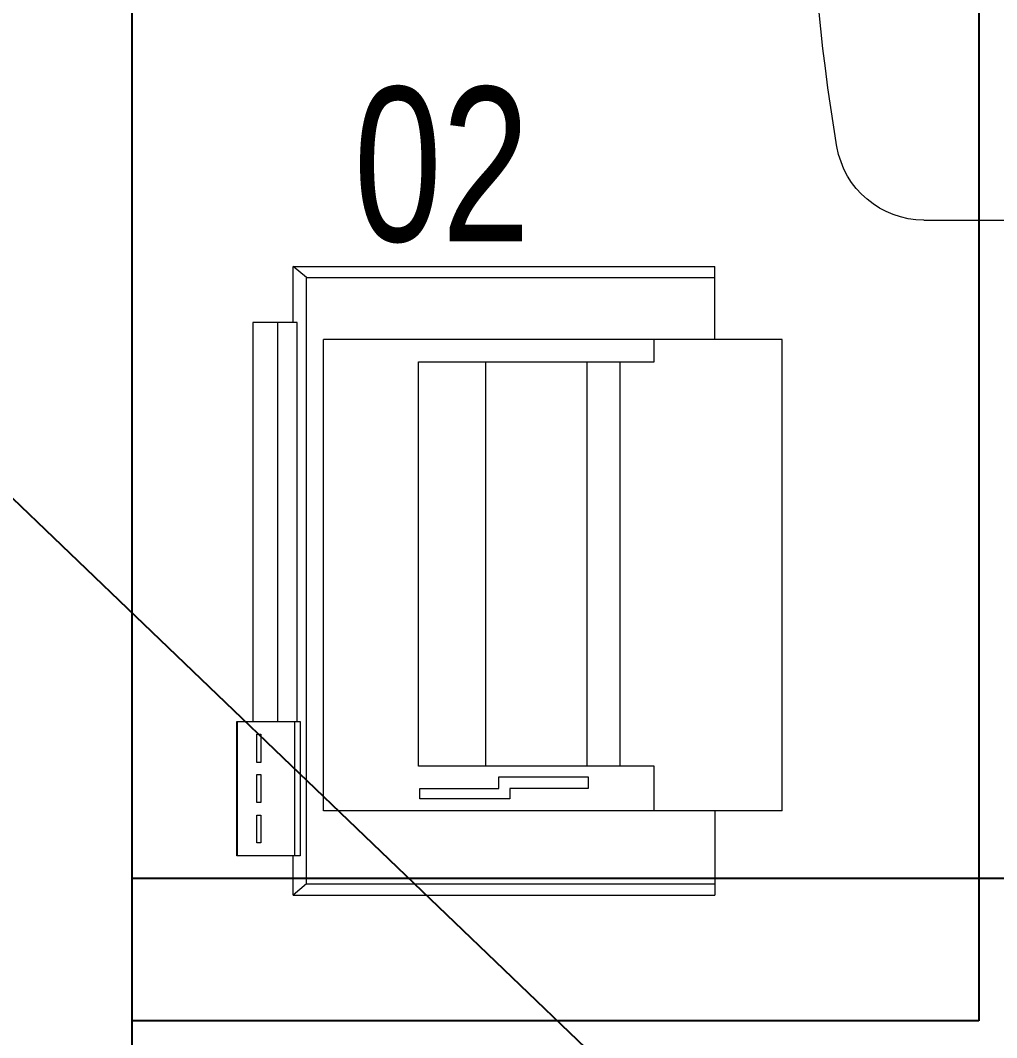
# Model space of a CAD drawing. Extents: x -12260 to 57327, y -29287 to 19916.
# Drawn here: x 25152 to 25706, y 6220 to 6796 of the extents above; entities that cross this region are included whole.
import ezdxf
from ezdxf import colors
from ezdxf.entities.mleader import LeaderData, LeaderLine
from ezdxf.math import Vec2, Vec3

# ---------------------------------------------------------------- set-up
doc = ezdxf.new("R2010")
doc.units = 0
doc.header["$LTSCALE"] = 0.25
doc.linetypes.add('DASHDOT', pattern=[25.4, 12.7, -6.35, 0, -6.35])
for name, color, linetype, lineweight in [('01-First Floor-FUR$0$72_EGR_EQP_TAG', 142, 'Continuous', 5), ('01-First Floor-FUR$0$LOADING', 253, 'Continuous', 5), ('01-First Floor-FUR$0$Walls', 251, 'Continuous', 5), ('E-LITE-CIRC', 6, 'Continuous', 25), ('E-LITE-CLNG-CNDT', 6, 'DASHDOT', 35)]:
    doc.layers.add(name, color=color, linetype=linetype, lineweight=lineweight)
doc.layers.add('01-First Floor-FUR$0$FALSE CEILING', color=251, linetype='Continuous')
doc.styles.add('01-First Floor-FUR$0$X3G_ENTITY_257CFD', font='swisscl.ttf', dxfattribs={"height": 200})
doc.styles.add('DC_SIMPLEX', font='SIMPLEX.shx', dxfattribs={"width": 0.7})

# ---------------------------------------------------------------- blocks, each defined once
blk = doc.blocks.new('01-First Floor-FUR$0$ITPPLT2C-P')
at = {"color": 0}
for p, q in [((0.02286, 0.03177), (0.26184, 0.03177)), ((0.03041, 0.02557), (0.02286, 0.03177)), ((0.02286, 0), (0.02286, 0.03177)), ((0.26184, -0.00959), (0.26184, 0.03177)), ((0.03041, -0.31823), (0.03041, 0.02557)), ((0.03041, 0.02557), (0.26184, 0.02557)), ((0, 0), (0, -0.22622)), ((0.02518, 0), (0, 0)), ((0.01395, 0), (0.01395, -0.22622)), ((0.02518, 0), (0.01395, 0)), ((0.02518, -0.22622), (0.02518, 0)), ((0.0401, -0.27688), (0.0401, -0.00959)), ((0.3, -0.00959), (0.0401, -0.00959)), ((0.22741, -0.02218), (0.22741, -0.00959)), ((0.3, -0.27688), (0.3, -0.00959)), ((0.09395, -0.2515), (0.09395, -0.02218)), ((0.09395, -0.02218), (0.22741, -0.02218)), ((0.13211, -0.2515), (0.13211, -0.02218)), ((0.18945, -0.2515), (0.18945, -0.02218)), ((0.20824, -0.2515), (0.20824, -0.02218)), ((-0.0091, -0.22622), (0.02673, -0.22622)), ((-0.0091, -0.30235), (-0.0091, -0.22622)), ((-0.00872, -0.22622), (0.02363, -0.22622)), ((-0.00872, -0.30235), (-0.00872, -0.22622)), ((0, -0.22622), (0.02518, -0.22622)), ((0.01395, -0.22622), (0.02518, -0.22622)), ((0.02363, -0.22622), (0.02363, -0.30235)), ((0.02673, -0.22622), (0.02673, -0.30235)), ((0.00232, -0.24947), (0.00232, -0.23339)), ((0.00232, -0.23339), (0.00446, -0.23339)), ((0.00446, -0.23339), (0.00446, -0.24947)), ((0.00446, -0.24947), (0.00232, -0.24947)), ((0.22741, -0.2515), (0.09395, -0.2515)), ((0.22741, -0.27688), (0.22741, -0.2515)), ((0.00232, -0.27213), (0.00232, -0.25625)), ((0.00232, -0.25625), (0.00446, -0.25625)), ((0.00446, -0.25625), (0.00446, -0.27213)), ((0.13947, -0.2575), (0.19003, -0.2575)), ((0.13947, -0.26409), (0.13947, -0.2575)), ((0.19003, -0.2575), (0.19003, -0.26409)), ((0.09472, -0.2701), (0.09472, -0.26409)), ((0.09472, -0.26409), (0.13947, -0.26409)), ((0.19003, -0.26409), (0.14567, -0.26409)), ((0.14567, -0.26409), (0.14567, -0.2701)), ((0.14567, -0.2701), (0.09472, -0.2701)), ((0.00446, -0.27213), (0.00232, -0.27213)), ((0.00232, -0.29499), (0.00232, -0.2793)), ((0.00232, -0.2793), (0.00446, -0.2793)), ((0.00446, -0.2793), (0.00446, -0.29499)), ((0.3, -0.27688), (0.0401, -0.27688)), ((0.26184, -0.27688), (0.26184, -0.32462)), ((0.00446, -0.29499), (0.00232, -0.29499)), ((0.02673, -0.30235), (-0.0091, -0.30235)), ((0.02363, -0.30235), (-0.00872, -0.30235)), ((0.02286, -0.32462), (0.02286, -0.30235)), ((0.03041, -0.31823), (0.02286, -0.32462)), ((0.03041, -0.31823), (0.26184, -0.31823)), ((0.02286, -0.32462), (0.26184, -0.32462))]:
    blk.add_line(p, q, dxfattribs=at)
blk = doc.blocks.new('01-First Floor-FUR$0$GF21018-P')
at = {"color": 0}
blk.add_line((0.22049, 0.47563), (0.22049, 0.0675), dxfattribs=at)
for centre, radius, start, end in [((-0.0001, -0.52948), 1.06948, 80.36712, 99.63288), ((0.17049, 0.47563), 0.05, 0, 80.36712)]:
    blk.add_arc(centre, radius, start, end, dxfattribs=at)
blk = doc.blocks.new('01-First Floor-FUR')
at = {"layer": '01-First Floor-FUR$0$FALSE CEILING'}
for p, q in [((25695.56, 8130, -0.1), (25695.56, 6229.1, -0.1)), ((25695.56, 6229.1, -0.1), (25215.56, 6229.1, -0.1))]:
    blk.add_line(p, q, dxfattribs=at)
at = {"layer": '01-First Floor-FUR$0$FALSE CEILING', "linetype": 'Continuous'}
blk.add_line((25215.56, 6310), (29215.56, 6310), dxfattribs=at)
at = {"layer": '01-First Floor-FUR$0$FALSE CEILING'}
blk.add_lwpolyline([(25215.56, 8610), (29215.56, 8610), (29215.56, 5110), (25215.56, 5110)], close=True, dxfattribs=at)
at = {"layer": '01-First Floor-FUR$0$LOADING'}
for p, q in [((25695.56, 8130, -0.1), (25695.56, 6229.1, -0.1)), ((25695.56, 6229.1, -0.1), (25215.56, 6229.1, -0.1))]:
    blk.add_line(p, q, dxfattribs=at)
at = {"layer": '01-First Floor-FUR$0$Walls'}
blk.add_line((25215.56, 6150), (25215.56, 8610), dxfattribs=at)
at = {"layer": '01-First Floor-FUR$0$LOADING', "extrusion": (7.77426e-06, 2.24021e-05, 1), "xscale": -1000, "yscale": 1000.000000000001, "zscale": 1000, "rotation": 90.00141075505213}
blk.add_blockref('01-First Floor-FUR$0$GF21018-P', (26140.04, 6903.57, 0.26), dxfattribs=at)
at = {"layer": '01-First Floor-FUR$0$LOADING', "extrusion": (-7.77425e-06, 2.55393e-17, -1), "xscale": -1000, "yscale": 999.9999999999981, "zscale": 1000}
blk.add_blockref('01-First Floor-FUR$0$ITPPLT2C-P', (-25284.06, 6624.98, -0.09), dxfattribs=at)
at = {"layer": '01-First Floor-FUR$0$72_EGR_EQP_TAG', "insert": (25391.13, 6758.5, -0.1), "char_height": 87.473, "attachment_point": 2, "style": '01-First Floor-FUR$0$X3G_ENTITY_257CFD'}
blk.add_mtext('02', dxfattribs=at)
blk = doc.blocks.new('ARR0W')
at = {"color": 45}
blk.add_ellipse((0, 0), major_axis=(0.4, 0), ratio=0.4, dxfattribs=at)
at = {"color": 45, "ltscale": 0.5}
blk.add_solid([(-1.4, 0.1667), (-0.4, 0), (-1.4, -0.1667)], dxfattribs=at)

msp = doc.modelspace()

# ---------------------------------------------------------------- block references
at = {"layer": 'E-LITE-CLNG-CNDT'}
msp.add_blockref('01-First Floor-FUR', (0, 0), dxfattribs=at)

# ---------------------------------------------------------------- leaders
at = {"layer": 'E-LITE-CIRC'}
ml = msp.add_multileader_mtext('Standard', dxfattribs=at)
ml.set_content('{\\Fdc_el_romans|c0;\\W0.8;TO\\Fromans|c0; \\Fsimplex|c0;LP-F1/S11}', color=256, style='DC_SIMPLEX')
ml.set_leader_properties()
ml.set_arrow_properties(name='ARR0W')
ml.build(insert=Vec2(0, 0))
ml.multileader.update_dxf_attribs({"dogleg_length": 200, "arrow_head_size": 140, "scale": 100})
ctx = ml.context
ctx.base_point, ctx.scale, ctx.char_height, ctx.arrow_head_size, ctx.landing_gap_size, ctx.plane_origin, ctx.plane_x_axis, ctx.plane_y_axis = Vec3(25581.38, 6213.8), 100, 200, 140, 140, Vec3(45562.86, 3755.05), Vec3(1, 0.000001, 0), Vec3(-0.000001, 1, 0)
notes = []
notes.append((ctx, [(0, (1, 1, 0), (25472.59, 6213.8), (1, 0.000001, 0), 108.79, [(0, [(24924.25, 6739.87)], 0, [])])]))
ctx.mtext.insert, ctx.mtext.text_direction, ctx.mtext.rotation, ctx.mtext.flow_direction = Vec3(25721.38, 6347.14), Vec3(1, 0.000001, 0), 0.000001, 5
for ctx, leaders in notes:
    for number, flags, end, landing, length, lines in leaders:
        leader = LeaderData()
        leader.index, (leader.has_last_leader_line, leader.has_dogleg_vector, leader.attachment_direction) = number, flags
        leader.last_leader_point, leader.dogleg_vector, leader.dogleg_length = Vec3(end), Vec3(landing), length
        for number, points, colour, breaks in lines:
            line = LeaderLine()
            line.index, line.vertices, line.color, line.breaks = number, Vec3.list(points), colors.encode_raw_color(colour), breaks
            leader.lines.append(line)
        ctx.leaders.append(leader)

doc.saveas('drawing.dxf')
